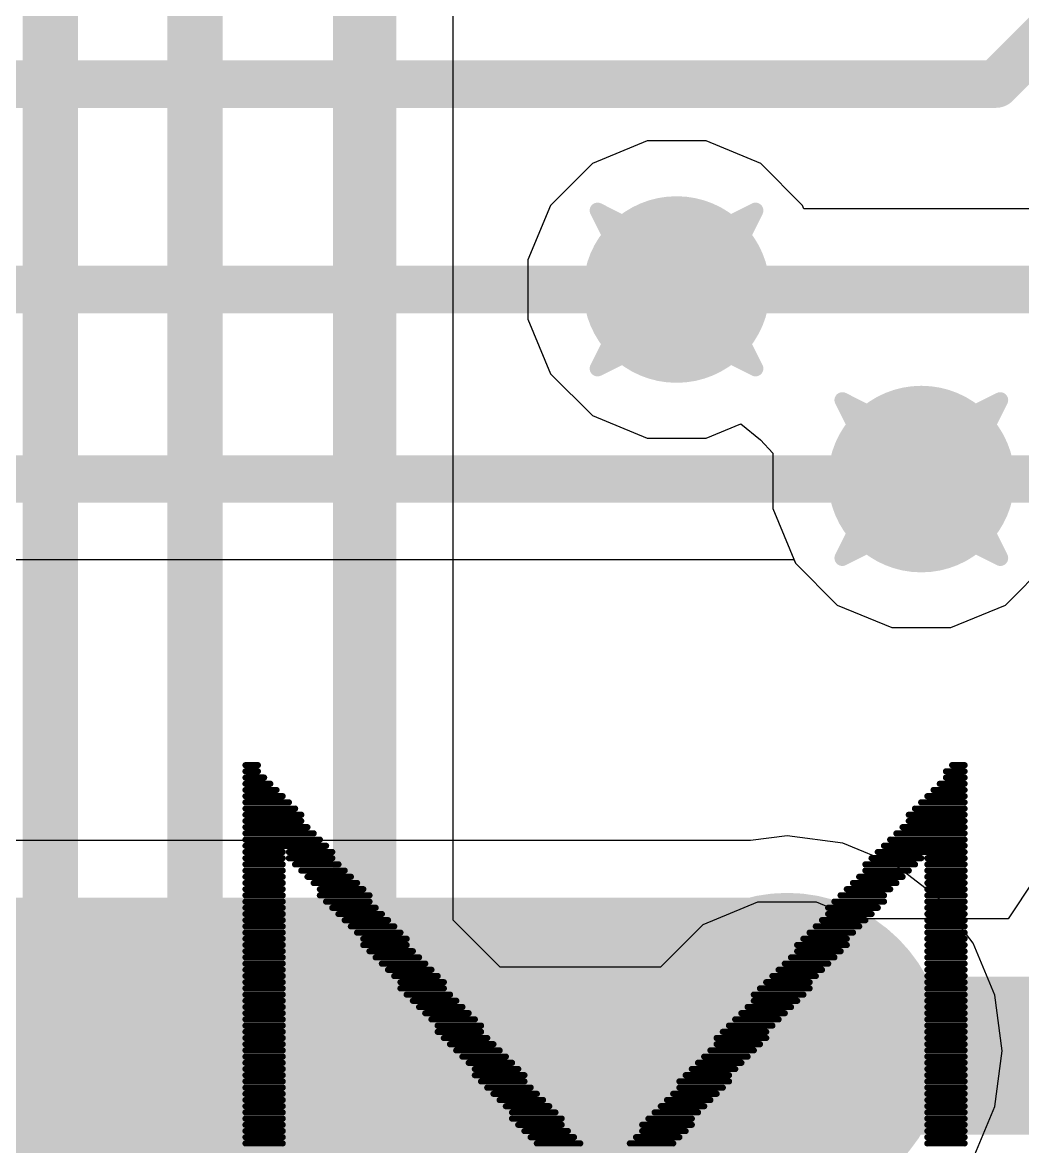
# Model space of a CAD drawing. Header units: inches. Extents: x -8 to 384, y -12 to 64.
# Drawn here: x 4.805 to 8.022, y -2.019 to 1.595 of the extents above; entities that cross this region are included whole.
import ezdxf

# ---------------------------------------------------------------- set-up
doc = ezdxf.new("R2010")
doc.units = ezdxf.units.IN
for name, color, linetype in [('Board_outline', 216, 'Continuous'), ('Bottom Layer', 5, 'Continuous'), ('Bottom Overlay', 54, 'Continuous'), ('Drill Drawing', 1, 'Continuous'), ('Top Layer', 1, 'Continuous'), ('Via Holes', 16, 'Continuous')]:
    doc.layers.add(name, color=color, linetype=linetype)

msp = doc.modelspace()

# ---------------------------------------------------------------- hatches: boundary and pattern name
at = {"layer": 'Bottom Layer'}
h = msp.add_hatch(color=5, dxfattribs=at)
edge = h.paths.add_edge_path()
edge.add_arc((6.9088, 0.7366), 0.3, 0, 360)
h = msp.add_hatch(color=5, dxfattribs=at)
edge = h.paths.add_edge_path()
edge.add_arc((7.6962, 0.127), 0.3, 0, 360)
h = msp.add_hatch(color=5, dxfattribs=at)
edge = h.paths.add_edge_path()
edge.add_arc((7.2644, -1.7117), 0.3, 0, 360)
at = {"layer": 'Top Layer'}
h = msp.add_hatch(color=1, dxfattribs=at)
edge = h.paths.add_edge_path()
edge.add_arc((6.9088, 0.7366), 0.3, 0, 360)
h = msp.add_hatch(color=1, dxfattribs=at)
edge = h.paths.add_edge_path()
edge.add_arc((7.6962, 0.127), 0.3, 0, 360)
h = msp.add_hatch(color=1, dxfattribs=at)
edge = h.paths.add_edge_path()
edge.add_arc((7.2644, -1.7117), 0.3, 0, 360)
at = {"layer": 'Via Holes'}
h = msp.add_hatch(color=7, dxfattribs=at)
edge = h.paths.add_edge_path()
edge.add_arc((6.9088, 0.7366), 0.15, 0, 360)
h = msp.add_hatch(color=7, dxfattribs=at)
edge = h.paths.add_edge_path()
edge.add_arc((7.6962, 0.127), 0.15, 0, 360)
h = msp.add_hatch(color=7, dxfattribs=at)
edge = h.paths.add_edge_path()
edge.add_arc((7.2644, -1.7117), 0.15, 0, 360)

# ---------------------------------------------------------------- linework, layer by layer
at = {"layer": 'Board_outline', "const_width": 0.254}
msp.add_lwpolyline([(37.5368, 13.3604, 1), (-7.4632, 13.3604, 1)], format="xyb", close=True, dxfattribs=at)
at = {"layer": 'Bottom Layer'}
for p, q in [((6.1904, -1.2917), (6.1904, 2.0955)), ((6.8138, 1.2144), (6.6381, 1.1417)), ((7.0038, 1.2144), (6.8138, 1.2144)), ((7.1795, 1.1417), (7.0038, 1.2144)), ((6.6381, 1.1417), (6.5037, 1.0073)), ((7.3139, 1.0073), (7.1795, 1.1417)), ((6.5037, 1.0073), (6.431, 0.8316)), ((7.3187, 0.9956), (7.3139, 1.0073)), ((10.7639, 0.9956), (7.3187, 0.9956)), ((6.431, 0.8316), (6.431, 0.6416)), ((6.431, 0.6416), (6.5037, 0.4659)), ((6.5037, 0.4659), (6.6381, 0.3315)), ((6.6381, 0.3315), (6.8138, 0.2588)), ((7.0038, 0.2588), (7.1153, 0.305)), ((7.1153, 0.305), (7.1791, 0.2537)), ((6.8138, 0.2588), (7.0038, 0.2588)), ((7.1791, 0.2537), (7.2184, 0.2102)), ((7.2184, 0.2102), (7.2184, 0.032)), ((7.2184, 0.032), (7.2911, -0.1437)), ((7.2911, -0.1437), (7.4255, -0.2781)), ((7.9669, -0.2781), (8.1013, -0.1437)), ((7.4255, -0.2781), (7.6012, -0.3508)), ((7.7912, -0.3508), (7.9669, -0.2781)), ((7.6012, -0.3508), (7.7912, -0.3508)), ((8.06, -1.1599), (7.9751, -1.2869)), ((7.1694, -1.2339), (6.9937, -1.3066)), ((7.3594, -1.2339), (7.1694, -1.2339)), ((7.4875, -1.2869), (7.3594, -1.2339)), ((6.341, -1.4423), (6.1904, -1.2917)), ((7.9751, -1.2869), (7.4875, -1.2869)), ((6.9937, -1.3066), (6.8593, -1.441)), ((6.8588, -1.4423), (6.341, -1.4423)), ((6.8593, -1.441), (6.8588, -1.4423))]:
    msp.add_line(p, q, dxfattribs=at)
for points, const_width in [([(5.3594, -1.4224), (5.3594, 3.1496)], 0.1778), ([(4.8946, -1.6149), (4.8946, 2.9571)], 0.1778), ([(5.9055, -1.4097), (5.9055, 2.5908)], 0.2032), ([(6.9088, 0.7366), (10.8712, 0.7366)], 0.1524), ([(7.6962, 0.127), (10.8204, 0.127)], 0.1524), ([(5.3594, -1.4224), (6.2992, -2.3622)], 0.1778), ([(5.9055, -1.4097), (6.223, -1.7272)], 0.2032), ([(7.2644, -1.7272), (7.2644, -1.7117)], 0.508), ([(7.2644, -1.7272), (15.9766, -1.7272)], 0.508), ([(4.8946, -1.6149), (6.1067, -2.827)], 0.1778), ([(6.223, -1.7272), (7.2644, -1.7272)], 0.2032)]:
    msp.add_lwpolyline(points, dxfattribs=dict(at, const_width=const_width))
for points, const_width in [([(6.8707, 0.7366, 1), (6.9469, 0.7366, 1)], 0.0762), ([(7.6581, 0.127, 1), (7.7343, 0.127, 1)], 0.0762), ([(5.3149, -1.4224, 1), (5.4038, -1.4224, 1)], 0.0889), ([(5.3149, -1.4224, 1), (5.4038, -1.4224, 1)], 0.0889), ([(5.8547, -1.4097, 1), (5.9563, -1.4097, 1)], 0.1016), ([(5.8547, -1.4097, 1), (5.9563, -1.4097, 1)], 0.1016), ([(7.1374, -1.7117, 1), (7.3914, -1.7117, 1)], 0.254), ([(7.1374, -1.7272, 1), (7.3914, -1.7272, 1)], 0.254), ([(7.1374, -1.7272, 1), (7.3914, -1.7272, 1)], 0.254), ([(4.8501, -1.6149, 1), (4.939, -1.6149, 1)], 0.0889), ([(4.8501, -1.6149, 1), (4.939, -1.6149, 1)], 0.0889), ([(6.1722, -1.7272, 1), (6.2738, -1.7272, 1)], 0.1016), ([(6.1722, -1.7272, 1), (6.2738, -1.7272, 1)], 0.1016), ([(7.2136, -1.7272, 1), (7.3152, -1.7272, 1)], 0.1016)]:
    msp.add_lwpolyline(points, format="xyb", close=True, dxfattribs=dict(at, const_width=const_width))
at = {"layer": 'Bottom Overlay', "const_width": 0.0199}
for points in [[(5.5223, -0.7931), (5.5621, -0.7931)], [(7.7954, -0.7931), (7.8353, -0.7931)], [(5.5223, -0.813), (5.5621, -0.813)], [(5.5223, -0.833), (5.5821, -0.833)], [(7.7755, -0.813), (7.8353, -0.813)], [(7.7755, -0.833), (7.8353, -0.833)], [(5.5223, -0.8529), (5.602, -0.8529)], [(5.5223, -0.8729), (5.622, -0.8729)], [(7.7356, -0.8729), (7.8353, -0.8729)], [(7.7556, -0.8529), (7.8353, -0.8529)], [(5.5223, -0.8928), (5.6419, -0.8928)], [(5.5223, -0.9127), (5.6618, -0.9127)], [(7.6957, -0.9127), (7.8353, -0.9127)], [(7.7157, -0.8928), (7.8353, -0.8928)], [(5.5223, -0.9327), (5.6818, -0.9327)], [(7.6758, -0.9327), (7.8353, -0.9327)], [(5.5223, -0.9526), (5.7017, -0.9526)], [(5.5223, -0.9726), (5.7017, -0.9726)], [(7.6558, -0.9526), (7.8353, -0.9526)], [(7.6558, -0.9726), (7.8353, -0.9726)], [(5.5223, -0.9925), (5.7217, -0.9925)], [(5.5223, -1.0124), (5.7416, -1.0124)], [(7.616, -1.0124), (7.8353, -1.0124)], [(7.6359, -0.9925), (7.8353, -0.9925)], [(5.5223, -1.0324), (5.7615, -1.0324)], [(5.5223, -1.0523), (5.7815, -1.0523)], [(7.5761, -1.0523), (7.8353, -1.0523)], [(7.596, -1.0324), (7.8353, -1.0324)], [(5.5223, -1.0723), (5.6419, -1.0723)], [(5.5223, -1.0922), (5.6419, -1.0922)], [(5.6618, -1.0723), (5.8014, -1.0723)], [(5.6618, -1.0922), (5.8014, -1.0922)], [(7.5362, -1.0922), (7.6957, -1.0922)], [(7.5562, -1.0723), (7.8353, -1.0723)], [(7.7157, -1.0922), (7.8353, -1.0922)], [(5.5223, -1.1121), (5.6419, -1.1121)], [(5.6818, -1.1121), (5.8214, -1.1121)], [(7.5163, -1.1121), (7.6758, -1.1121)], [(7.7157, -1.1121), (7.8353, -1.1121)], [(5.5223, -1.1321), (5.6419, -1.1321)], [(5.5223, -1.152), (5.6419, -1.152)], [(5.7017, -1.1321), (5.8413, -1.1321)], [(5.7217, -1.152), (5.8612, -1.152)], [(7.4963, -1.152), (7.6359, -1.152)], [(7.5163, -1.1321), (7.6558, -1.1321)], [(7.7157, -1.1321), (7.8353, -1.1321)], [(7.7157, -1.152), (7.8353, -1.152)], [(5.5223, -1.172), (5.6419, -1.172)], [(5.5223, -1.1919), (5.6419, -1.1919)], [(5.7416, -1.172), (5.8812, -1.172)], [(5.7615, -1.1919), (5.9011, -1.1919)], [(7.4564, -1.1919), (7.596, -1.1919)], [(7.4764, -1.172), (7.616, -1.172)], [(7.7157, -1.172), (7.8353, -1.172)], [(7.7157, -1.1919), (7.8353, -1.1919)], [(5.5223, -1.2118), (5.6419, -1.2118)], [(5.5223, -1.2318), (5.6419, -1.2318)], [(5.7615, -1.2118), (5.9211, -1.2118)], [(5.7815, -1.2318), (5.9211, -1.2318)], [(7.4166, -1.2318), (7.5761, -1.2318)], [(7.4365, -1.2118), (7.5761, -1.2118)], [(7.7157, -1.2118), (7.8353, -1.2118)], [(7.7157, -1.2318), (7.8353, -1.2318)], [(5.5223, -1.2517), (5.6419, -1.2517)], [(5.5223, -1.2717), (5.6419, -1.2717)], [(5.8014, -1.2517), (5.941, -1.2517)], [(5.8214, -1.2717), (5.9609, -1.2717)], [(7.3966, -1.2517), (7.5562, -1.2517)], [(7.3966, -1.2717), (7.5362, -1.2717)], [(7.7157, -1.2517), (7.8353, -1.2517)], [(7.7157, -1.2717), (7.8353, -1.2717)], [(5.5223, -1.2916), (5.6419, -1.2916)], [(5.8413, -1.2916), (5.9809, -1.2916)], [(7.3767, -1.2916), (7.5163, -1.2916)], [(7.7157, -1.2916), (7.8353, -1.2916)], [(5.5223, -1.3115), (5.6419, -1.3115)], [(5.5223, -1.3315), (5.6419, -1.3315)], [(5.8612, -1.3115), (6.0008, -1.3115)], [(5.8812, -1.3315), (6.0208, -1.3315)], [(7.3368, -1.3315), (7.4764, -1.3315)], [(7.3567, -1.3115), (7.4963, -1.3115)], [(7.7157, -1.3115), (7.8353, -1.3115)], [(7.7157, -1.3315), (7.8353, -1.3315)], [(5.5223, -1.3514), (5.6419, -1.3514)], [(5.5223, -1.3714), (5.6419, -1.3714)], [(5.9011, -1.3514), (6.0407, -1.3514)], [(5.9011, -1.3714), (6.0407, -1.3714)], [(7.2969, -1.3714), (7.4564, -1.3714)], [(7.3169, -1.3514), (7.4564, -1.3514)], [(7.7157, -1.3514), (7.8353, -1.3514)], [(7.7157, -1.3714), (7.8353, -1.3714)], [(5.5223, -1.3913), (5.6419, -1.3913)], [(5.5223, -1.4112), (5.6419, -1.4112)], [(5.9211, -1.3913), (6.0606, -1.3913)], [(5.941, -1.4112), (6.0806, -1.4112)], [(7.277, -1.4112), (7.4166, -1.4112)], [(7.2969, -1.3913), (7.4365, -1.3913)], [(7.7157, -1.3913), (7.8353, -1.3913)], [(7.7157, -1.4112), (7.8353, -1.4112)], [(5.5223, -1.4312), (5.6419, -1.4312)], [(5.5223, -1.4511), (5.6419, -1.4511)], [(5.9609, -1.4312), (6.1005, -1.4312)], [(5.9809, -1.4511), (6.1205, -1.4511)], [(7.2371, -1.4511), (7.3767, -1.4511)], [(7.257, -1.4312), (7.3966, -1.4312)], [(7.7157, -1.4312), (7.8353, -1.4312)], [(7.7157, -1.4511), (7.8353, -1.4511)], [(5.5223, -1.4711), (5.6419, -1.4711)], [(5.5223, -1.491), (5.6419, -1.491)], [(6.0008, -1.4711), (6.1404, -1.4711)], [(6.0208, -1.491), (6.1603, -1.491)], [(7.1972, -1.491), (7.3368, -1.491)], [(7.2172, -1.4711), (7.3567, -1.4711)], [(7.7157, -1.4711), (7.8353, -1.4711)], [(7.7157, -1.491), (7.8353, -1.491)], [(5.5223, -1.5109), (5.6419, -1.5109)], [(6.0208, -1.5109), (6.1603, -1.5109)], [(7.1773, -1.5109), (7.3368, -1.5109)], [(7.7157, -1.5109), (7.8353, -1.5109)], [(5.5223, -1.5309), (5.6419, -1.5309)], [(5.5223, -1.5508), (5.6419, -1.5508)], [(6.0407, -1.5309), (6.1803, -1.5309)], [(6.0606, -1.5508), (6.2002, -1.5508)], [(7.1573, -1.5309), (7.3169, -1.5309)], [(7.1573, -1.5508), (7.2969, -1.5508)], [(7.7157, -1.5309), (7.8353, -1.5309)], [(7.7157, -1.5508), (7.8353, -1.5508)], [(5.5223, -1.5708), (5.6419, -1.5708)], [(5.5223, -1.5907), (5.6419, -1.5907)], [(6.0806, -1.5708), (6.2202, -1.5708)], [(6.1005, -1.5907), (6.2401, -1.5907)], [(7.1175, -1.5907), (7.257, -1.5907)], [(7.1374, -1.5708), (7.277, -1.5708)], [(7.7157, -1.5708), (7.8353, -1.5708)], [(7.7157, -1.5907), (7.8353, -1.5907)], [(5.5223, -1.6106), (5.6419, -1.6106)], [(5.5223, -1.6306), (5.6419, -1.6306)], [(6.1205, -1.6106), (6.26, -1.6106)], [(6.1404, -1.6306), (6.28, -1.6306)], [(7.0776, -1.6306), (7.2172, -1.6306)], [(7.0975, -1.6106), (7.2371, -1.6106)], [(7.7157, -1.6106), (7.8353, -1.6106)], [(7.7157, -1.6306), (7.8353, -1.6306)], [(5.5223, -1.6505), (5.6419, -1.6505)], [(5.5223, -1.6705), (5.6419, -1.6705)], [(6.1404, -1.6505), (6.28, -1.6505)], [(6.1603, -1.6705), (6.2999, -1.6705)], [(7.0377, -1.6705), (7.1972, -1.6705)], [(7.0576, -1.6505), (7.1972, -1.6505)], [(7.7157, -1.6505), (7.8353, -1.6505)], [(7.7157, -1.6705), (7.8353, -1.6705)], [(5.5223, -1.6904), (5.6419, -1.6904)], [(6.1803, -1.6904), (6.3199, -1.6904)], [(7.0377, -1.6904), (7.1773, -1.6904)], [(7.7157, -1.6904), (7.8353, -1.6904)], [(5.5223, -1.7103), (5.6419, -1.7103)], [(5.5223, -1.7303), (5.6419, -1.7303)], [(6.2002, -1.7103), (6.3398, -1.7103)], [(6.2202, -1.7303), (6.3597, -1.7303)], [(6.9978, -1.7303), (7.1374, -1.7303)], [(7.0178, -1.7103), (7.1573, -1.7103)], [(7.7157, -1.7103), (7.8353, -1.7103)], [(7.7157, -1.7303), (7.8353, -1.7303)], [(5.5223, -1.7502), (5.6419, -1.7502)], [(5.5223, -1.7702), (5.6419, -1.7702)], [(6.2401, -1.7502), (6.3797, -1.7502)], [(6.26, -1.7702), (6.3996, -1.7702)], [(6.9579, -1.7702), (7.0975, -1.7702)], [(6.9779, -1.7502), (7.1175, -1.7502)], [(7.7157, -1.7502), (7.8353, -1.7502)], [(7.7157, -1.7702), (7.8353, -1.7702)], [(5.5223, -1.7901), (5.6419, -1.7901)], [(5.5223, -1.81), (5.6419, -1.81)], [(6.26, -1.7901), (6.4196, -1.7901)], [(6.28, -1.81), (6.4196, -1.81)], [(6.9181, -1.81), (7.0776, -1.81)], [(6.938, -1.7901), (7.0776, -1.7901)], [(7.7157, -1.7901), (7.8353, -1.7901)], [(7.7157, -1.81), (7.8353, -1.81)], [(5.5223, -1.83), (5.6419, -1.83)], [(5.5223, -1.8499), (5.6419, -1.8499)], [(6.2999, -1.83), (6.4395, -1.83)], [(6.3199, -1.8499), (6.4594, -1.8499)], [(6.8981, -1.8499), (7.0377, -1.8499)], [(6.9181, -1.83), (7.0576, -1.83)], [(7.7157, -1.83), (7.8353, -1.83)], [(7.7157, -1.8499), (7.8353, -1.8499)], [(5.5223, -1.8699), (5.6419, -1.8699)], [(6.3398, -1.8699), (6.4794, -1.8699)], [(6.8782, -1.8699), (7.0178, -1.8699)], [(7.7157, -1.8699), (7.8353, -1.8699)], [(5.5223, -1.8898), (5.6419, -1.8898)], [(5.5223, -1.9097), (5.6419, -1.9097)], [(6.3597, -1.8898), (6.4993, -1.8898)], [(6.3797, -1.9097), (6.5193, -1.9097)], [(6.8383, -1.9097), (6.9779, -1.9097)], [(6.8582, -1.8898), (6.9978, -1.8898)], [(7.7157, -1.8898), (7.8353, -1.8898)], [(7.7157, -1.9097), (7.8353, -1.9097)], [(5.5223, -1.9297), (5.6419, -1.9297)], [(5.5223, -1.9496), (5.6419, -1.9496)], [(6.3797, -1.9297), (6.5392, -1.9297)], [(6.3996, -1.9496), (6.5392, -1.9496)], [(6.7984, -1.9496), (6.9579, -1.9496)], [(6.8184, -1.9297), (6.9579, -1.9297)], [(7.7157, -1.9297), (7.8353, -1.9297)], [(7.7157, -1.9496), (7.8353, -1.9496)], [(5.5223, -1.9696), (5.6419, -1.9696)], [(5.5223, -1.9895), (5.6419, -1.9895)], [(6.4196, -1.9696), (6.5591, -1.9696)], [(6.4395, -1.9895), (6.5791, -1.9895)], [(6.7785, -1.9895), (6.9181, -1.9895)], [(6.7984, -1.9696), (6.938, -1.9696)], [(7.7157, -1.9696), (7.8353, -1.9696)], [(7.7157, -1.9895), (7.8353, -1.9895)], [(5.5223, -2.0094), (5.6419, -2.0094)], [(6.4594, -2.0094), (6.599, -2.0094)], [(6.7585, -2.0094), (6.8981, -2.0094)], [(7.7157, -2.0094), (7.8353, -2.0094)]]:
    msp.add_lwpolyline(points, dxfattribs=at)
at = {"layer": 'Bottom Overlay', "const_width": 0.00997}
for points in [[(5.5173, -0.7931, 1), (5.5272, -0.7931, 1)], [(5.5571, -0.7931, 1), (5.5671, -0.7931, 1)], [(7.7904, -0.7931, 1), (7.8004, -0.7931, 1)], [(7.8303, -0.7931, 1), (7.8403, -0.7931, 1)], [(5.5173, -0.813, 1), (5.5272, -0.813, 1)], [(5.5173, -0.833, 1), (5.5272, -0.833, 1)], [(5.5571, -0.813, 1), (5.5671, -0.813, 1)], [(5.5771, -0.833, 1), (5.5871, -0.833, 1)], [(7.7705, -0.813, 1), (7.7805, -0.813, 1)], [(7.7705, -0.833, 1), (7.7805, -0.833, 1)], [(7.8303, -0.813, 1), (7.8403, -0.813, 1)], [(7.8303, -0.833, 1), (7.8403, -0.833, 1)], [(5.5173, -0.8529, 1), (5.5272, -0.8529, 1)], [(5.5173, -0.8729, 1), (5.5272, -0.8729, 1)], [(5.597, -0.8529, 1), (5.607, -0.8529, 1)], [(5.617, -0.8729, 1), (5.6269, -0.8729, 1)], [(7.7306, -0.8729, 1), (7.7406, -0.8729, 1)], [(7.7506, -0.8529, 1), (7.7605, -0.8529, 1)], [(7.8303, -0.8529, 1), (7.8403, -0.8529, 1)], [(7.8303, -0.8729, 1), (7.8403, -0.8729, 1)], [(5.5173, -0.8928, 1), (5.5272, -0.8928, 1)], [(5.5173, -0.9127, 1), (5.5272, -0.9127, 1)], [(5.6369, -0.8928, 1), (5.6469, -0.8928, 1)], [(5.6569, -0.9127, 1), (5.6668, -0.9127, 1)], [(7.6907, -0.9127, 1), (7.7007, -0.9127, 1)], [(7.7107, -0.8928, 1), (7.7207, -0.8928, 1)], [(7.8303, -0.8928, 1), (7.8403, -0.8928, 1)], [(7.8303, -0.9127, 1), (7.8403, -0.9127, 1)], [(5.5173, -0.9327, 1), (5.5272, -0.9327, 1)], [(5.6768, -0.9327, 1), (5.6868, -0.9327, 1)], [(7.6708, -0.9327, 1), (7.6808, -0.9327, 1)], [(7.8303, -0.9327, 1), (7.8403, -0.9327, 1)], [(5.5173, -0.9526, 1), (5.5272, -0.9526, 1)], [(5.5173, -0.9726, 1), (5.5272, -0.9726, 1)], [(5.6967, -0.9526, 1), (5.7067, -0.9526, 1)], [(5.6967, -0.9726, 1), (5.7067, -0.9726, 1)], [(7.6509, -0.9526, 1), (7.6608, -0.9526, 1)], [(7.6509, -0.9726, 1), (7.6608, -0.9726, 1)], [(7.8303, -0.9526, 1), (7.8403, -0.9526, 1)], [(7.8303, -0.9726, 1), (7.8403, -0.9726, 1)], [(5.5173, -0.9925, 1), (5.5272, -0.9925, 1)], [(5.5173, -1.0124, 1), (5.5272, -1.0124, 1)], [(5.7167, -0.9925, 1), (5.7266, -0.9925, 1)], [(5.7366, -1.0124, 1), (5.7466, -1.0124, 1)], [(7.611, -1.0124, 1), (7.621, -1.0124, 1)], [(7.6309, -0.9925, 1), (7.6409, -0.9925, 1)], [(7.8303, -0.9925, 1), (7.8403, -0.9925, 1)], [(7.8303, -1.0124, 1), (7.8403, -1.0124, 1)], [(5.5173, -1.0324, 1), (5.5272, -1.0324, 1)], [(5.5173, -1.0523, 1), (5.5272, -1.0523, 1)], [(5.7566, -1.0324, 1), (5.7665, -1.0324, 1)], [(5.7765, -1.0523, 1), (5.7865, -1.0523, 1)], [(7.5711, -1.0523, 1), (7.5811, -1.0523, 1)], [(7.591, -1.0324, 1), (7.601, -1.0324, 1)], [(7.8303, -1.0324, 1), (7.8403, -1.0324, 1)], [(7.8303, -1.0523, 1), (7.8403, -1.0523, 1)], [(5.5173, -1.0723, 1), (5.5272, -1.0723, 1)], [(5.5173, -1.0922, 1), (5.5272, -1.0922, 1)], [(5.6369, -1.0723, 1), (5.6469, -1.0723, 1)], [(5.6369, -1.0922, 1), (5.6469, -1.0922, 1)], [(5.6569, -1.0723, 1), (5.6668, -1.0723, 1)], [(5.6569, -1.0922, 1), (5.6668, -1.0922, 1)], [(5.7964, -1.0723, 1), (5.8064, -1.0723, 1)], [(5.7964, -1.0922, 1), (5.8064, -1.0922, 1)], [(7.5312, -1.0922, 1), (7.5412, -1.0922, 1)], [(7.5512, -1.0723, 1), (7.5611, -1.0723, 1)], [(7.6907, -1.0922, 1), (7.7007, -1.0922, 1)], [(7.7107, -1.0922, 1), (7.7207, -1.0922, 1)], [(7.8303, -1.0723, 1), (7.8403, -1.0723, 1)], [(7.8303, -1.0922, 1), (7.8403, -1.0922, 1)], [(5.5173, -1.1121, 1), (5.5272, -1.1121, 1)], [(5.6369, -1.1121, 1), (5.6469, -1.1121, 1)], [(5.6768, -1.1121, 1), (5.6868, -1.1121, 1)], [(5.8164, -1.1121, 1), (5.8263, -1.1121, 1)], [(7.5113, -1.1121, 1), (7.5213, -1.1121, 1)], [(7.6708, -1.1121, 1), (7.6808, -1.1121, 1)], [(7.7107, -1.1121, 1), (7.7207, -1.1121, 1)], [(7.8303, -1.1121, 1), (7.8403, -1.1121, 1)], [(5.5173, -1.1321, 1), (5.5272, -1.1321, 1)], [(5.5173, -1.152, 1), (5.5272, -1.152, 1)], [(5.6369, -1.1321, 1), (5.6469, -1.1321, 1)], [(5.6369, -1.152, 1), (5.6469, -1.152, 1)], [(5.6967, -1.1321, 1), (5.7067, -1.1321, 1)], [(5.7167, -1.152, 1), (5.7266, -1.152, 1)], [(5.8363, -1.1321, 1), (5.8463, -1.1321, 1)], [(5.8563, -1.152, 1), (5.8662, -1.152, 1)], [(7.4913, -1.152, 1), (7.5013, -1.152, 1)], [(7.5113, -1.1321, 1), (7.5213, -1.1321, 1)], [(7.6309, -1.152, 1), (7.6409, -1.152, 1)], [(7.6509, -1.1321, 1), (7.6608, -1.1321, 1)], [(7.7107, -1.1321, 1), (7.7207, -1.1321, 1)], [(7.7107, -1.152, 1), (7.7207, -1.152, 1)], [(7.8303, -1.1321, 1), (7.8403, -1.1321, 1)], [(7.8303, -1.152, 1), (7.8403, -1.152, 1)], [(5.5173, -1.172, 1), (5.5272, -1.172, 1)], [(5.5173, -1.1919, 1), (5.5272, -1.1919, 1)], [(5.6369, -1.172, 1), (5.6469, -1.172, 1)], [(5.6369, -1.1919, 1), (5.6469, -1.1919, 1)], [(5.7366, -1.172, 1), (5.7466, -1.172, 1)], [(5.7566, -1.1919, 1), (5.7665, -1.1919, 1)], [(5.8762, -1.172, 1), (5.8862, -1.172, 1)], [(5.8961, -1.1919, 1), (5.9061, -1.1919, 1)], [(7.4515, -1.1919, 1), (7.4614, -1.1919, 1)], [(7.4714, -1.172, 1), (7.4814, -1.172, 1)], [(7.591, -1.1919, 1), (7.601, -1.1919, 1)], [(7.611, -1.172, 1), (7.621, -1.172, 1)], [(7.7107, -1.172, 1), (7.7207, -1.172, 1)], [(7.7107, -1.1919, 1), (7.7207, -1.1919, 1)], [(7.8303, -1.172, 1), (7.8403, -1.172, 1)], [(7.8303, -1.1919, 1), (7.8403, -1.1919, 1)], [(5.5173, -1.2118, 1), (5.5272, -1.2118, 1)], [(5.5173, -1.2318, 1), (5.5272, -1.2318, 1)], [(5.6369, -1.2118, 1), (5.6469, -1.2118, 1)], [(5.6369, -1.2318, 1), (5.6469, -1.2318, 1)], [(5.7566, -1.2118, 1), (5.7665, -1.2118, 1)], [(5.7765, -1.2318, 1), (5.7865, -1.2318, 1)], [(5.9161, -1.2118, 1), (5.926, -1.2118, 1)], [(5.9161, -1.2318, 1), (5.926, -1.2318, 1)], [(7.4116, -1.2318, 1), (7.4216, -1.2318, 1)], [(7.4315, -1.2118, 1), (7.4415, -1.2118, 1)], [(7.5711, -1.2118, 1), (7.5811, -1.2118, 1)], [(7.5711, -1.2318, 1), (7.5811, -1.2318, 1)], [(7.7107, -1.2118, 1), (7.7207, -1.2118, 1)], [(7.7107, -1.2318, 1), (7.7207, -1.2318, 1)], [(7.8303, -1.2118, 1), (7.8403, -1.2118, 1)], [(7.8303, -1.2318, 1), (7.8403, -1.2318, 1)], [(5.5173, -1.2517, 1), (5.5272, -1.2517, 1)], [(5.5173, -1.2717, 1), (5.5272, -1.2717, 1)], [(5.6369, -1.2517, 1), (5.6469, -1.2517, 1)], [(5.6369, -1.2717, 1), (5.6469, -1.2717, 1)], [(5.7964, -1.2517, 1), (5.8064, -1.2517, 1)], [(5.8164, -1.2717, 1), (5.8263, -1.2717, 1)], [(5.936, -1.2517, 1), (5.946, -1.2517, 1)], [(5.956, -1.2717, 1), (5.9659, -1.2717, 1)], [(7.3916, -1.2517, 1), (7.4016, -1.2517, 1)], [(7.3916, -1.2717, 1), (7.4016, -1.2717, 1)], [(7.5312, -1.2717, 1), (7.5412, -1.2717, 1)], [(7.5512, -1.2517, 1), (7.5611, -1.2517, 1)], [(7.7107, -1.2517, 1), (7.7207, -1.2517, 1)], [(7.7107, -1.2717, 1), (7.7207, -1.2717, 1)], [(7.8303, -1.2517, 1), (7.8403, -1.2517, 1)], [(7.8303, -1.2717, 1), (7.8403, -1.2717, 1)], [(5.5173, -1.2916, 1), (5.5272, -1.2916, 1)], [(5.6369, -1.2916, 1), (5.6469, -1.2916, 1)], [(5.8363, -1.2916, 1), (5.8463, -1.2916, 1)], [(5.9759, -1.2916, 1), (5.9859, -1.2916, 1)], [(7.3717, -1.2916, 1), (7.3817, -1.2916, 1)], [(7.5113, -1.2916, 1), (7.5213, -1.2916, 1)], [(7.7107, -1.2916, 1), (7.7207, -1.2916, 1)], [(7.8303, -1.2916, 1), (7.8403, -1.2916, 1)], [(5.5173, -1.3115, 1), (5.5272, -1.3115, 1)], [(5.5173, -1.3315, 1), (5.5272, -1.3315, 1)], [(5.6369, -1.3115, 1), (5.6469, -1.3115, 1)], [(5.6369, -1.3315, 1), (5.6469, -1.3315, 1)], [(5.8563, -1.3115, 1), (5.8662, -1.3115, 1)], [(5.8762, -1.3315, 1), (5.8862, -1.3315, 1)], [(5.9958, -1.3115, 1), (6.0058, -1.3115, 1)], [(6.0158, -1.3315, 1), (6.0257, -1.3315, 1)], [(7.3318, -1.3315, 1), (7.3418, -1.3315, 1)], [(7.3518, -1.3115, 1), (7.3617, -1.3115, 1)], [(7.4714, -1.3315, 1), (7.4814, -1.3315, 1)], [(7.4913, -1.3115, 1), (7.5013, -1.3115, 1)], [(7.7107, -1.3115, 1), (7.7207, -1.3115, 1)], [(7.7107, -1.3315, 1), (7.7207, -1.3315, 1)], [(7.8303, -1.3115, 1), (7.8403, -1.3115, 1)], [(7.8303, -1.3315, 1), (7.8403, -1.3315, 1)], [(5.5173, -1.3514, 1), (5.5272, -1.3514, 1)], [(5.5173, -1.3714, 1), (5.5272, -1.3714, 1)], [(5.6369, -1.3514, 1), (5.6469, -1.3514, 1)], [(5.6369, -1.3714, 1), (5.6469, -1.3714, 1)], [(5.8961, -1.3514, 1), (5.9061, -1.3514, 1)], [(5.8961, -1.3714, 1), (5.9061, -1.3714, 1)], [(6.0357, -1.3514, 1), (6.0457, -1.3514, 1)], [(6.0357, -1.3714, 1), (6.0457, -1.3714, 1)], [(7.2919, -1.3714, 1), (7.3019, -1.3714, 1)], [(7.3119, -1.3514, 1), (7.3219, -1.3514, 1)], [(7.4515, -1.3514, 1), (7.4614, -1.3514, 1)], [(7.4515, -1.3714, 1), (7.4614, -1.3714, 1)], [(7.7107, -1.3514, 1), (7.7207, -1.3514, 1)], [(7.7107, -1.3714, 1), (7.7207, -1.3714, 1)], [(7.8303, -1.3514, 1), (7.8403, -1.3514, 1)], [(7.8303, -1.3714, 1), (7.8403, -1.3714, 1)], [(5.5173, -1.3913, 1), (5.5272, -1.3913, 1)], [(5.5173, -1.4112, 1), (5.5272, -1.4112, 1)], [(5.6369, -1.3913, 1), (5.6469, -1.3913, 1)], [(5.6369, -1.4112, 1), (5.6469, -1.4112, 1)], [(5.9161, -1.3913, 1), (5.926, -1.3913, 1)], [(5.936, -1.4112, 1), (5.946, -1.4112, 1)], [(6.0557, -1.3913, 1), (6.0656, -1.3913, 1)], [(6.0756, -1.4112, 1), (6.0856, -1.4112, 1)], [(7.272, -1.4112, 1), (7.282, -1.4112, 1)], [(7.2919, -1.3913, 1), (7.3019, -1.3913, 1)], [(7.4116, -1.4112, 1), (7.4216, -1.4112, 1)], [(7.4315, -1.3913, 1), (7.4415, -1.3913, 1)], [(7.7107, -1.3913, 1), (7.7207, -1.3913, 1)], [(7.7107, -1.4112, 1), (7.7207, -1.4112, 1)], [(7.8303, -1.3913, 1), (7.8403, -1.3913, 1)], [(7.8303, -1.4112, 1), (7.8403, -1.4112, 1)], [(5.5173, -1.4312, 1), (5.5272, -1.4312, 1)], [(5.5173, -1.4511, 1), (5.5272, -1.4511, 1)], [(5.6369, -1.4312, 1), (5.6469, -1.4312, 1)], [(5.6369, -1.4511, 1), (5.6469, -1.4511, 1)], [(5.956, -1.4312, 1), (5.9659, -1.4312, 1)], [(5.9759, -1.4511, 1), (5.9859, -1.4511, 1)], [(6.0955, -1.4312, 1), (6.1055, -1.4312, 1)], [(6.1155, -1.4511, 1), (6.1254, -1.4511, 1)], [(7.2321, -1.4511, 1), (7.2421, -1.4511, 1)], [(7.2521, -1.4312, 1), (7.262, -1.4312, 1)], [(7.3717, -1.4511, 1), (7.3817, -1.4511, 1)], [(7.3916, -1.4312, 1), (7.4016, -1.4312, 1)], [(7.7107, -1.4312, 1), (7.7207, -1.4312, 1)], [(7.7107, -1.4511, 1), (7.7207, -1.4511, 1)], [(7.8303, -1.4312, 1), (7.8403, -1.4312, 1)], [(7.8303, -1.4511, 1), (7.8403, -1.4511, 1)], [(5.5173, -1.4711, 1), (5.5272, -1.4711, 1)], [(5.5173, -1.491, 1), (5.5272, -1.491, 1)], [(5.6369, -1.4711, 1), (5.6469, -1.4711, 1)], [(5.6369, -1.491, 1), (5.6469, -1.491, 1)], [(5.9958, -1.4711, 1), (6.0058, -1.4711, 1)], [(6.0158, -1.491, 1), (6.0257, -1.491, 1)], [(6.1354, -1.4711, 1), (6.1454, -1.4711, 1)], [(6.1554, -1.491, 1), (6.1653, -1.491, 1)], [(7.1922, -1.491, 1), (7.2022, -1.491, 1)], [(7.2122, -1.4711, 1), (7.2221, -1.4711, 1)], [(7.3318, -1.491, 1), (7.3418, -1.491, 1)], [(7.3518, -1.4711, 1), (7.3617, -1.4711, 1)], [(7.7107, -1.4711, 1), (7.7207, -1.4711, 1)], [(7.7107, -1.491, 1), (7.7207, -1.491, 1)], [(7.8303, -1.4711, 1), (7.8403, -1.4711, 1)], [(7.8303, -1.491, 1), (7.8403, -1.491, 1)], [(5.5173, -1.5109, 1), (5.5272, -1.5109, 1)], [(5.6369, -1.5109, 1), (5.6469, -1.5109, 1)], [(6.0158, -1.5109, 1), (6.0257, -1.5109, 1)], [(6.1554, -1.5109, 1), (6.1653, -1.5109, 1)], [(7.1723, -1.5109, 1), (7.1823, -1.5109, 1)], [(7.3318, -1.5109, 1), (7.3418, -1.5109, 1)], [(7.7107, -1.5109, 1), (7.7207, -1.5109, 1)], [(7.8303, -1.5109, 1), (7.8403, -1.5109, 1)], [(5.5173, -1.5309, 1), (5.5272, -1.5309, 1)], [(5.5173, -1.5508, 1), (5.5272, -1.5508, 1)], [(5.6369, -1.5309, 1), (5.6469, -1.5309, 1)], [(5.6369, -1.5508, 1), (5.6469, -1.5508, 1)], [(6.0357, -1.5309, 1), (6.0457, -1.5309, 1)], [(6.0557, -1.5508, 1), (6.0656, -1.5508, 1)], [(6.1753, -1.5309, 1), (6.1853, -1.5309, 1)], [(6.1952, -1.5508, 1), (6.2052, -1.5508, 1)], [(7.1524, -1.5309, 1), (7.1623, -1.5309, 1)], [(7.1524, -1.5508, 1), (7.1623, -1.5508, 1)], [(7.2919, -1.5508, 1), (7.3019, -1.5508, 1)], [(7.3119, -1.5309, 1), (7.3219, -1.5309, 1)], [(7.7107, -1.5309, 1), (7.7207, -1.5309, 1)], [(7.7107, -1.5508, 1), (7.7207, -1.5508, 1)], [(7.8303, -1.5309, 1), (7.8403, -1.5309, 1)], [(7.8303, -1.5508, 1), (7.8403, -1.5508, 1)], [(5.5173, -1.5708, 1), (5.5272, -1.5708, 1)], [(5.5173, -1.5907, 1), (5.5272, -1.5907, 1)], [(5.6369, -1.5708, 1), (5.6469, -1.5708, 1)], [(5.6369, -1.5907, 1), (5.6469, -1.5907, 1)], [(6.0756, -1.5708, 1), (6.0856, -1.5708, 1)], [(6.0955, -1.5907, 1), (6.1055, -1.5907, 1)], [(6.2152, -1.5708, 1), (6.2251, -1.5708, 1)], [(6.2351, -1.5907, 1), (6.2451, -1.5907, 1)], [(7.1125, -1.5907, 1), (7.1225, -1.5907, 1)], [(7.1324, -1.5708, 1), (7.1424, -1.5708, 1)], [(7.2521, -1.5907, 1), (7.262, -1.5907, 1)], [(7.272, -1.5708, 1), (7.282, -1.5708, 1)], [(7.7107, -1.5708, 1), (7.7207, -1.5708, 1)], [(7.7107, -1.5907, 1), (7.7207, -1.5907, 1)], [(7.8303, -1.5708, 1), (7.8403, -1.5708, 1)], [(7.8303, -1.5907, 1), (7.8403, -1.5907, 1)], [(5.5173, -1.6106, 1), (5.5272, -1.6106, 1)], [(5.5173, -1.6306, 1), (5.5272, -1.6306, 1)], [(5.6369, -1.6106, 1), (5.6469, -1.6106, 1)], [(5.6369, -1.6306, 1), (5.6469, -1.6306, 1)], [(6.1155, -1.6106, 1), (6.1254, -1.6106, 1)], [(6.1354, -1.6306, 1), (6.1454, -1.6306, 1)], [(6.2551, -1.6106, 1), (6.265, -1.6106, 1)], [(6.275, -1.6306, 1), (6.285, -1.6306, 1)], [(7.0726, -1.6306, 1), (7.0826, -1.6306, 1)], [(7.0925, -1.6106, 1), (7.1025, -1.6106, 1)], [(7.2122, -1.6306, 1), (7.2221, -1.6306, 1)], [(7.2321, -1.6106, 1), (7.2421, -1.6106, 1)], [(7.7107, -1.6106, 1), (7.7207, -1.6106, 1)], [(7.7107, -1.6306, 1), (7.7207, -1.6306, 1)], [(7.8303, -1.6106, 1), (7.8403, -1.6106, 1)], [(7.8303, -1.6306, 1), (7.8403, -1.6306, 1)], [(5.5173, -1.6505, 1), (5.5272, -1.6505, 1)], [(5.5173, -1.6705, 1), (5.5272, -1.6705, 1)], [(5.6369, -1.6505, 1), (5.6469, -1.6505, 1)], [(5.6369, -1.6705, 1), (5.6469, -1.6705, 1)], [(6.1354, -1.6505, 1), (6.1454, -1.6505, 1)], [(6.1554, -1.6705, 1), (6.1653, -1.6705, 1)], [(6.275, -1.6505, 1), (6.285, -1.6505, 1)], [(6.2949, -1.6705, 1), (6.3049, -1.6705, 1)], [(7.0327, -1.6705, 1), (7.0427, -1.6705, 1)], [(7.0527, -1.6505, 1), (7.0626, -1.6505, 1)], [(7.1922, -1.6505, 1), (7.2022, -1.6505, 1)], [(7.1922, -1.6705, 1), (7.2022, -1.6705, 1)], [(7.7107, -1.6505, 1), (7.7207, -1.6505, 1)], [(7.7107, -1.6705, 1), (7.7207, -1.6705, 1)], [(7.8303, -1.6505, 1), (7.8403, -1.6505, 1)], [(7.8303, -1.6705, 1), (7.8403, -1.6705, 1)], [(5.5173, -1.6904, 1), (5.5272, -1.6904, 1)], [(5.6369, -1.6904, 1), (5.6469, -1.6904, 1)], [(6.1753, -1.6904, 1), (6.1853, -1.6904, 1)], [(6.3149, -1.6904, 1), (6.3248, -1.6904, 1)], [(7.0327, -1.6904, 1), (7.0427, -1.6904, 1)], [(7.1723, -1.6904, 1), (7.1823, -1.6904, 1)], [(7.7107, -1.6904, 1), (7.7207, -1.6904, 1)], [(7.8303, -1.6904, 1), (7.8403, -1.6904, 1)], [(5.5173, -1.7103, 1), (5.5272, -1.7103, 1)], [(5.5173, -1.7303, 1), (5.5272, -1.7303, 1)], [(5.6369, -1.7103, 1), (5.6469, -1.7103, 1)], [(5.6369, -1.7303, 1), (5.6469, -1.7303, 1)], [(6.1952, -1.7103, 1), (6.2052, -1.7103, 1)], [(6.2152, -1.7303, 1), (6.2251, -1.7303, 1)], [(6.3348, -1.7103, 1), (6.3448, -1.7103, 1)], [(6.3548, -1.7303, 1), (6.3647, -1.7303, 1)], [(6.9928, -1.7303, 1), (7.0028, -1.7303, 1)], [(7.0128, -1.7103, 1), (7.0227, -1.7103, 1)], [(7.1324, -1.7303, 1), (7.1424, -1.7303, 1)], [(7.1524, -1.7103, 1), (7.1623, -1.7103, 1)], [(7.7107, -1.7103, 1), (7.7207, -1.7103, 1)], [(7.7107, -1.7303, 1), (7.7207, -1.7303, 1)], [(7.8303, -1.7103, 1), (7.8403, -1.7103, 1)], [(7.8303, -1.7303, 1), (7.8403, -1.7303, 1)], [(5.5173, -1.7502, 1), (5.5272, -1.7502, 1)], [(5.5173, -1.7702, 1), (5.5272, -1.7702, 1)], [(5.6369, -1.7502, 1), (5.6469, -1.7502, 1)], [(5.6369, -1.7702, 1), (5.6469, -1.7702, 1)], [(6.2351, -1.7502, 1), (6.2451, -1.7502, 1)], [(6.2551, -1.7702, 1), (6.265, -1.7702, 1)], [(6.3747, -1.7502, 1), (6.3847, -1.7502, 1)], [(6.3946, -1.7702, 1), (6.4046, -1.7702, 1)], [(6.953, -1.7702, 1), (6.9629, -1.7702, 1)], [(6.9729, -1.7502, 1), (6.9829, -1.7502, 1)], [(7.0925, -1.7702, 1), (7.1025, -1.7702, 1)], [(7.1125, -1.7502, 1), (7.1225, -1.7502, 1)], [(7.7107, -1.7502, 1), (7.7207, -1.7502, 1)], [(7.7107, -1.7702, 1), (7.7207, -1.7702, 1)], [(7.8303, -1.7502, 1), (7.8403, -1.7502, 1)], [(7.8303, -1.7702, 1), (7.8403, -1.7702, 1)], [(5.5173, -1.7901, 1), (5.5272, -1.7901, 1)], [(5.5173, -1.81, 1), (5.5272, -1.81, 1)], [(5.6369, -1.7901, 1), (5.6469, -1.7901, 1)], [(5.6369, -1.81, 1), (5.6469, -1.81, 1)], [(6.2551, -1.7901, 1), (6.265, -1.7901, 1)], [(6.275, -1.81, 1), (6.285, -1.81, 1)], [(6.4146, -1.7901, 1), (6.4245, -1.7901, 1)], [(6.4146, -1.81, 1), (6.4245, -1.81, 1)], [(6.9131, -1.81, 1), (6.923, -1.81, 1)], [(6.933, -1.7901, 1), (6.943, -1.7901, 1)], [(7.0726, -1.7901, 1), (7.0826, -1.7901, 1)], [(7.0726, -1.81, 1), (7.0826, -1.81, 1)], [(7.7107, -1.7901, 1), (7.7207, -1.7901, 1)], [(7.7107, -1.81, 1), (7.7207, -1.81, 1)], [(7.8303, -1.7901, 1), (7.8403, -1.7901, 1)], [(7.8303, -1.81, 1), (7.8403, -1.81, 1)], [(5.5173, -1.83, 1), (5.5272, -1.83, 1)], [(5.5173, -1.8499, 1), (5.5272, -1.8499, 1)], [(5.6369, -1.83, 1), (5.6469, -1.83, 1)], [(5.6369, -1.8499, 1), (5.6469, -1.8499, 1)], [(6.2949, -1.83, 1), (6.3049, -1.83, 1)], [(6.3149, -1.8499, 1), (6.3248, -1.8499, 1)], [(6.4345, -1.83, 1), (6.4445, -1.83, 1)], [(6.4545, -1.8499, 1), (6.4644, -1.8499, 1)], [(6.8931, -1.8499, 1), (6.9031, -1.8499, 1)], [(6.9131, -1.83, 1), (6.923, -1.83, 1)], [(7.0327, -1.8499, 1), (7.0427, -1.8499, 1)], [(7.0527, -1.83, 1), (7.0626, -1.83, 1)], [(7.7107, -1.83, 1), (7.7207, -1.83, 1)], [(7.7107, -1.8499, 1), (7.7207, -1.8499, 1)], [(7.8303, -1.83, 1), (7.8403, -1.83, 1)], [(7.8303, -1.8499, 1), (7.8403, -1.8499, 1)], [(5.5173, -1.8699, 1), (5.5272, -1.8699, 1)], [(5.6369, -1.8699, 1), (5.6469, -1.8699, 1)], [(6.3348, -1.8699, 1), (6.3448, -1.8699, 1)], [(6.4744, -1.8699, 1), (6.4844, -1.8699, 1)], [(6.8732, -1.8699, 1), (6.8832, -1.8699, 1)], [(7.0128, -1.8699, 1), (7.0227, -1.8699, 1)], [(7.7107, -1.8699, 1), (7.7207, -1.8699, 1)], [(7.8303, -1.8699, 1), (7.8403, -1.8699, 1)], [(5.5173, -1.8898, 1), (5.5272, -1.8898, 1)], [(5.5173, -1.9097, 1), (5.5272, -1.9097, 1)], [(5.6369, -1.8898, 1), (5.6469, -1.8898, 1)], [(5.6369, -1.9097, 1), (5.6469, -1.9097, 1)], [(6.3548, -1.8898, 1), (6.3647, -1.8898, 1)], [(6.3747, -1.9097, 1), (6.3847, -1.9097, 1)], [(6.4943, -1.8898, 1), (6.5043, -1.8898, 1)], [(6.5143, -1.9097, 1), (6.5242, -1.9097, 1)], [(6.8333, -1.9097, 1), (6.8433, -1.9097, 1)], [(6.8533, -1.8898, 1), (6.8632, -1.8898, 1)], [(6.9729, -1.9097, 1), (6.9829, -1.9097, 1)], [(6.9928, -1.8898, 1), (7.0028, -1.8898, 1)], [(7.7107, -1.8898, 1), (7.7207, -1.8898, 1)], [(7.7107, -1.9097, 1), (7.7207, -1.9097, 1)], [(7.8303, -1.8898, 1), (7.8403, -1.8898, 1)], [(7.8303, -1.9097, 1), (7.8403, -1.9097, 1)], [(5.5173, -1.9297, 1), (5.5272, -1.9297, 1)], [(5.5173, -1.9496, 1), (5.5272, -1.9496, 1)], [(5.6369, -1.9297, 1), (5.6469, -1.9297, 1)], [(5.6369, -1.9496, 1), (5.6469, -1.9496, 1)], [(6.3747, -1.9297, 1), (6.3847, -1.9297, 1)], [(6.3946, -1.9496, 1), (6.4046, -1.9496, 1)], [(6.5342, -1.9297, 1), (6.5442, -1.9297, 1)], [(6.5342, -1.9496, 1), (6.5442, -1.9496, 1)], [(6.7934, -1.9496, 1), (6.8034, -1.9496, 1)], [(6.8134, -1.9297, 1), (6.8233, -1.9297, 1)], [(6.953, -1.9297, 1), (6.9629, -1.9297, 1)], [(6.953, -1.9496, 1), (6.9629, -1.9496, 1)], [(7.7107, -1.9297, 1), (7.7207, -1.9297, 1)], [(7.7107, -1.9496, 1), (7.7207, -1.9496, 1)], [(7.8303, -1.9297, 1), (7.8403, -1.9297, 1)], [(7.8303, -1.9496, 1), (7.8403, -1.9496, 1)], [(5.5173, -1.9696, 1), (5.5272, -1.9696, 1)], [(5.5173, -1.9895, 1), (5.5272, -1.9895, 1)], [(5.6369, -1.9696, 1), (5.6469, -1.9696, 1)], [(5.6369, -1.9895, 1), (5.6469, -1.9895, 1)], [(6.4146, -1.9696, 1), (6.4245, -1.9696, 1)], [(6.4345, -1.9895, 1), (6.4445, -1.9895, 1)], [(6.5542, -1.9696, 1), (6.5641, -1.9696, 1)], [(6.5741, -1.9895, 1), (6.5841, -1.9895, 1)], [(6.7735, -1.9895, 1), (6.7835, -1.9895, 1)], [(6.7934, -1.9696, 1), (6.8034, -1.9696, 1)], [(6.9131, -1.9895, 1), (6.923, -1.9895, 1)], [(6.933, -1.9696, 1), (6.943, -1.9696, 1)], [(7.7107, -1.9696, 1), (7.7207, -1.9696, 1)], [(7.7107, -1.9895, 1), (7.7207, -1.9895, 1)], [(7.8303, -1.9696, 1), (7.8403, -1.9696, 1)], [(7.8303, -1.9895, 1), (7.8403, -1.9895, 1)], [(5.5173, -2.0094, 1), (5.5272, -2.0094, 1)], [(5.6369, -2.0094, 1), (5.6469, -2.0094, 1)], [(6.4545, -2.0094, 1), (6.4644, -2.0094, 1)], [(6.594, -2.0094, 1), (6.604, -2.0094, 1)], [(6.7536, -2.0094, 1), (6.7635, -2.0094, 1)], [(6.8931, -2.0094, 1), (6.9031, -2.0094, 1)], [(7.7107, -2.0094, 1), (7.7207, -2.0094, 1)], [(7.8303, -2.0094, 1), (7.8403, -2.0094, 1)]]:
    msp.add_lwpolyline(points, format="xyb", close=True, dxfattribs=at)
at = {"layer": 'Drill Drawing', "const_width": 0.0508}
for points in [[(6.6548, 0.9906), (6.9088, 0.8636)], [(6.6548, 0.9906), (6.7818, 0.7366)], [(6.9088, 0.8636), (7.1628, 0.9906)], [(7.0358, 0.7366), (7.1628, 0.9906)], [(6.6548, 0.4826), (6.7818, 0.7366)], [(7.0358, 0.7366), (7.1628, 0.4826)], [(6.6548, 0.4826), (6.9088, 0.6096)], [(6.9088, 0.6096), (7.1628, 0.4826)], [(7.4422, 0.381), (7.6962, 0.254)], [(7.4422, 0.381), (7.5692, 0.127)], [(7.6962, 0.254), (7.9502, 0.381)], [(7.8232, 0.127), (7.9502, 0.381)], [(7.4422, -0.127), (7.5692, 0.127)], [(7.8232, 0.127), (7.9502, -0.127)], [(7.4422, -0.127), (7.6962, 0)], [(7.6962, 0), (7.9502, -0.127)], [(7.0104, -1.4577), (7.2644, -1.5847)], [(7.0104, -1.4577), (7.1374, -1.7117)], [(7.2644, -1.5847), (7.5184, -1.4577)], [(7.3914, -1.7117), (7.5184, -1.4577)], [(7.0104, -1.9657), (7.1374, -1.7117)], [(7.3914, -1.7117), (7.5184, -1.9657)], [(7.0104, -1.9657), (7.2644, -1.8387)], [(7.2644, -1.8387), (7.5184, -1.9657)]]:
    msp.add_lwpolyline(points, dxfattribs=at)
at = {"layer": 'Drill Drawing', "const_width": 0.0254}
for points in [[(6.6421, 0.9906, 1), (6.6675, 0.9906, 1)], [(6.6421, 0.9906, 1), (6.6675, 0.9906, 1)], [(7.1501, 0.9906, 1), (7.1755, 0.9906, 1)], [(7.1501, 0.9906, 1), (7.1755, 0.9906, 1)], [(6.8961, 0.8636, 1), (6.9215, 0.8636, 1)], [(6.8961, 0.8636, 1), (6.9215, 0.8636, 1)], [(6.7691, 0.7366, 1), (6.7945, 0.7366, 1)], [(6.7691, 0.7366, 1), (6.7945, 0.7366, 1)], [(7.0231, 0.7366, 1), (7.0485, 0.7366, 1)], [(7.0231, 0.7366, 1), (7.0485, 0.7366, 1)], [(6.8961, 0.6096, 1), (6.9215, 0.6096, 1)], [(6.8961, 0.6096, 1), (6.9215, 0.6096, 1)], [(6.6421, 0.4826, 1), (6.6675, 0.4826, 1)], [(6.6421, 0.4826, 1), (6.6675, 0.4826, 1)], [(7.1501, 0.4826, 1), (7.1755, 0.4826, 1)], [(7.1501, 0.4826, 1), (7.1755, 0.4826, 1)], [(7.4295, 0.381, 1), (7.4549, 0.381, 1)], [(7.4295, 0.381, 1), (7.4549, 0.381, 1)], [(7.9375, 0.381, 1), (7.9629, 0.381, 1)], [(7.9375, 0.381, 1), (7.9629, 0.381, 1)], [(7.6835, 0.254, 1), (7.7089, 0.254, 1)], [(7.6835, 0.254, 1), (7.7089, 0.254, 1)], [(7.5565, 0.127, 1), (7.5819, 0.127, 1)], [(7.5565, 0.127, 1), (7.5819, 0.127, 1)], [(7.8105, 0.127, 1), (7.8359, 0.127, 1)], [(7.8105, 0.127, 1), (7.8359, 0.127, 1)], [(7.6835, 0, 1), (7.7089, 0, 1)], [(7.6835, 0, 1), (7.7089, 0, 1)], [(7.4295, -0.127, 1), (7.4549, -0.127, 1)], [(7.4295, -0.127, 1), (7.4549, -0.127, 1)], [(7.9375, -0.127, 1), (7.9629, -0.127, 1)], [(7.9375, -0.127, 1), (7.9629, -0.127, 1)], [(6.9977, -1.4577, 1), (7.0231, -1.4577, 1)], [(6.9977, -1.4577, 1), (7.0231, -1.4577, 1)], [(7.5057, -1.4577, 1), (7.5311, -1.4577, 1)], [(7.5057, -1.4577, 1), (7.5311, -1.4577, 1)], [(7.2517, -1.5847, 1), (7.2771, -1.5847, 1)], [(7.2517, -1.5847, 1), (7.2771, -1.5847, 1)], [(7.1247, -1.7117, 1), (7.1501, -1.7117, 1)], [(7.1247, -1.7117, 1), (7.1501, -1.7117, 1)], [(7.3787, -1.7117, 1), (7.4041, -1.7117, 1)], [(7.3787, -1.7117, 1), (7.4041, -1.7117, 1)], [(7.2517, -1.8387, 1), (7.2771, -1.8387, 1)], [(7.2517, -1.8387, 1), (7.2771, -1.8387, 1)], [(6.9977, -1.9657, 1), (7.0231, -1.9657, 1)], [(6.9977, -1.9657, 1), (7.0231, -1.9657, 1)], [(7.5057, -1.9657, 1), (7.5311, -1.9657, 1)], [(7.5057, -1.9657, 1), (7.5311, -1.9657, 1)]]:
    msp.add_lwpolyline(points, format="xyb", close=True, dxfattribs=at)
at = {"layer": 'Top Layer'}
for p, q in [((4.4704, -0.132), (7.2863, -0.132)), ((7.2863, -0.132), (7.2911, -0.1437)), ((7.2911, -0.1437), (7.4255, -0.2781)), ((7.9669, -0.2781), (8.1013, -0.1437)), ((7.4255, -0.2781), (7.6012, -0.3508)), ((7.7912, -0.3508), (7.9669, -0.2781)), ((7.6012, -0.3508), (7.7912, -0.3508)), ((7.1465, -1.0355), (4.2536, -1.0355)), ((7.2644, -1.02), (7.1465, -1.0355)), ((7.4434, -1.0435), (7.2644, -1.02)), ((7.6103, -1.1126), (7.4434, -1.0435)), ((7.7535, -1.2226), (7.6103, -1.1126)), ((7.8634, -1.3658), (7.7535, -1.2226)), ((7.9325, -1.5326), (7.8634, -1.3658)), ((7.9561, -1.7117), (7.9325, -1.5326)), ((7.9325, -1.8907), (7.9561, -1.7117)), ((7.8634, -2.0575), (7.9325, -1.8907))]:
    msp.add_line(p, q, dxfattribs=at)
for points, const_width in [([(7.9361, 1.397), (8.632, 2.0929)], 0.1524), ([(4.1754, 1.397), (7.9361, 1.397)], 0.1524), ([(4.3688, 0.7366), (6.9088, 0.7366)], 0.1524), ([(4.4704, 0.127), (7.6962, 0.127)], 0.1524), ([(4.2536, -1.7272), (7.2489, -1.7272)], 1.016), ([(7.2489, -1.7272), (7.2644, -1.7117)], 1.016)]:
    msp.add_lwpolyline(points, dxfattribs=dict(at, const_width=const_width))
for points, const_width in [([(7.898, 1.397, 1), (7.9742, 1.397, 1)], 0.0762), ([(7.898, 1.397, 1), (7.9742, 1.397, 1)], 0.0762), ([(6.8707, 0.7366, 1), (6.9469, 0.7366, 1)], 0.0762), ([(7.6581, 0.127, 1), (7.7343, 0.127, 1)], 0.0762), ([(6.9949, -1.7272, 1), (7.5029, -1.7272, 1)], 0.508), ([(6.9949, -1.7272, 1), (7.5029, -1.7272, 1)], 0.508), ([(7.0104, -1.7117, 1), (7.5184, -1.7117, 1)], 0.508)]:
    msp.add_lwpolyline(points, format="xyb", close=True, dxfattribs=dict(at, const_width=const_width))

doc.saveas('drawing.dxf')
